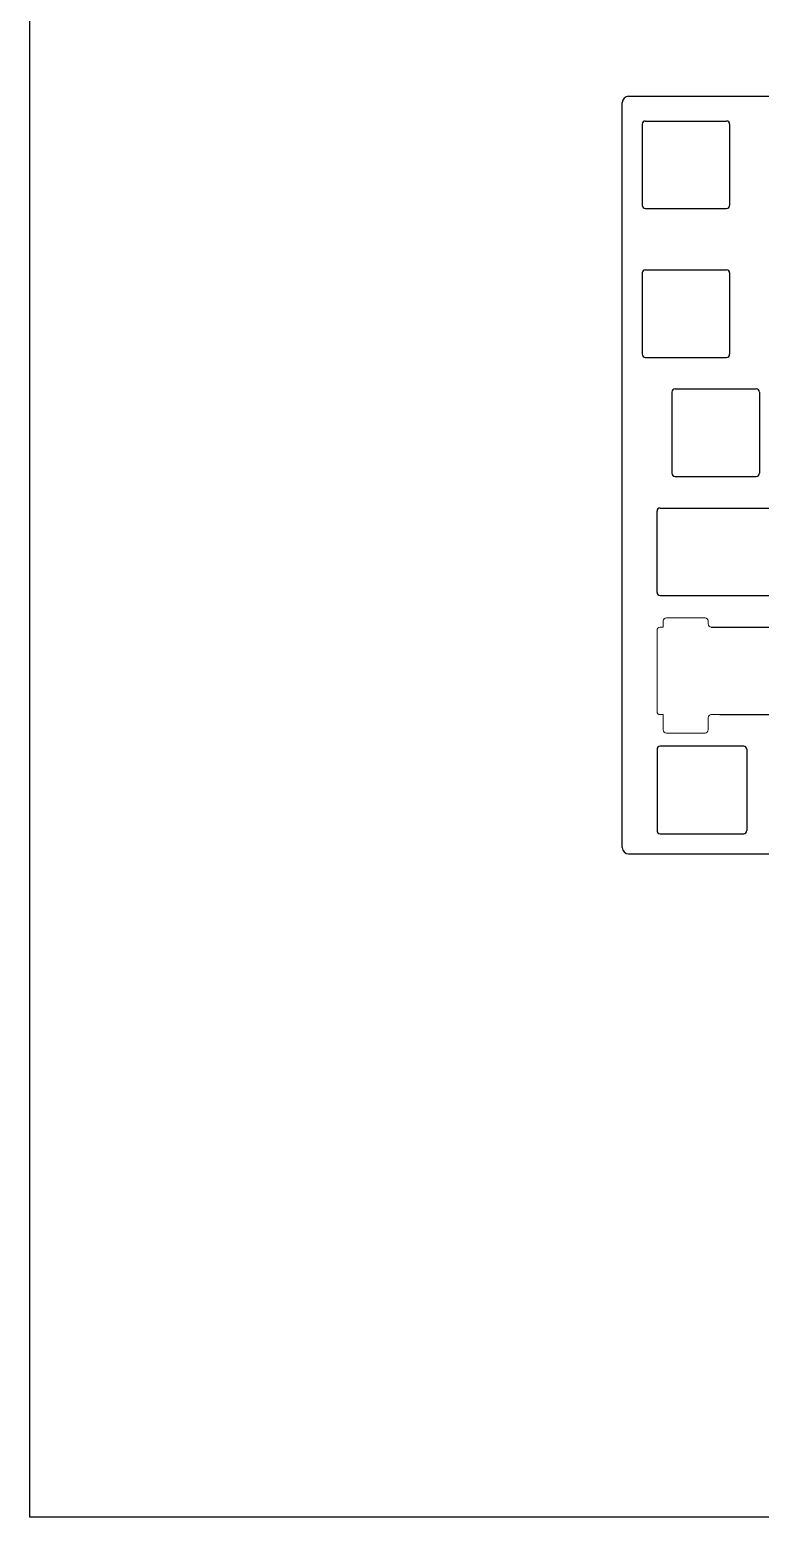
# Model space of a CAD drawing. Header units: millimetres. Extents: x 2604 to 3137, y 1244 to 1720.
# Drawn here: x 2603.6 to 2720.6, y 1244.1 to 1482 of the extents above; entities that cross this region are included whole.
import ezdxf

# ---------------------------------------------------------------- set-up
doc = ezdxf.new("R2010")
doc.units = ezdxf.units.MM
doc.layers.add('HOLE', color=10, linetype='Continuous')

msp = doc.modelspace()

# ---------------------------------------------------------------- linework, layer by layer
for p, q in [((2699.47, 1471.38), (2730.87, 1471.38)), ((2698.47, 1351.18), (2698.47, 1470.38)), ((2701.66, 1466.91), (2701.66, 1453.91)), ((2702.16, 1467.41), (2715.16, 1467.41)), ((2715.66, 1466.91), (2715.66, 1453.91)), ((2702.16, 1453.41), (2715.16, 1453.41)), ((2701.66, 1443.1), (2701.66, 1430.1)), ((2702.16, 1443.6), (2715.16, 1443.6)), ((2715.66, 1443.1), (2715.66, 1430.1)), ((2702.16, 1429.6), (2715.16, 1429.6)), ((2706.42, 1424.05), (2706.42, 1411.05)), ((2706.92, 1424.55), (2719.92, 1424.55)), ((2720.42, 1424.05), (2720.42, 1411.05)), ((2706.92, 1410.55), (2719.92, 1410.55)), ((2704.04, 1392), (2704.04, 1405)), ((2704.54, 1405.5), (2722.31, 1405.5)), ((2704.54, 1391.5), (2722.31, 1391.5)), ((2712.73, 1386.45), (2728.41, 1386.45)), ((2714.07, 1372.45), (2727.07, 1372.45)), ((2704.04, 1366.9), (2704.04, 1353.9)), ((2717.92, 1367.4), (2704.54, 1367.4)), ((2718.42, 1366.9), (2718.42, 1353.9)), ((2704.54, 1353.4), (2717.92, 1353.4)), ((2699.47, 1350.18), (2730.87, 1350.18))]:
    msp.add_line(p, q)
at = {"linetype": 'Continuous', "lineweight": 15}
for p, q in [((2701.66, 1453.91), (2701.66, 1466.91)), ((2702.16, 1467.41), (2715.16, 1467.41)), ((2702.16, 1453.41), (2715.16, 1453.41)), ((2701.66, 1430.1), (2701.66, 1443.1)), ((2701.66, 1430.1), (2701.66, 1443.1)), ((2715.16, 1443.6), (2702.16, 1443.6)), ((2702.16, 1443.6), (2715.16, 1443.6)), ((2715.66, 1430.1), (2715.66, 1443.1)), ((2715.66, 1430.1), (2715.66, 1443.1)), ((2702.16, 1429.6), (2715.16, 1429.6)), ((2715.16, 1429.6), (2702.16, 1429.6)), ((2706.42, 1411.05), (2706.42, 1424.05)), ((2706.92, 1424.55), (2719.92, 1424.55)), ((2720.42, 1411.05), (2720.42, 1424.05)), ((2706.92, 1410.55), (2719.92, 1410.55)), ((2704.04, 1392), (2704.04, 1405)), ((2704.54, 1405.5), (2722.31, 1405.5)), ((2704.54, 1391.5), (2722.31, 1391.5)), ((2705.03, 1386.45), (2705.03, 1387.43)), ((2705.53, 1387.93), (2711.73, 1387.93)), ((2712.23, 1387.43), (2712.23, 1386.95)), ((2704.04, 1372.95), (2704.04, 1385.95)), ((2704.54, 1386.45), (2705.03, 1386.45)), ((2704.54, 1372.45), (2705.03, 1372.45)), ((2705.03, 1369.99), (2705.03, 1372.45)), ((2712.23, 1369.99), (2712.23, 1371.95)), ((2712.73, 1372.45), (2728.41, 1372.45)), ((2705.53, 1369.49), (2711.73, 1369.49)), ((2704.04, 1353.9), (2704.04, 1366.9)), ((2704.54, 1367.4), (2717.92, 1367.4)), ((2718.42, 1353.9), (2718.42, 1366.9)), ((2704.54, 1353.4), (2717.92, 1353.4))]:
    msp.add_line(p, q, dxfattribs=at)
msp.add_lwpolyline([(2603.59, 1719.96), (3136.55, 1719.96), (3136.55, 1244.05), (2603.59, 1244.05)], close=True)
for centre, radius, start, end in [((2699.47, 1470.38), 1, 90, 180), ((2702.16, 1466.91), 0.5, 90, 180), ((2715.16, 1466.91), 0.5, 0, 90), ((2702.16, 1453.91), 0.5, 180, 270), ((2715.16, 1453.91), 0.5, 270, 0), ((2702.16, 1443.1), 0.5, 90, 180), ((2715.16, 1443.1), 0.5, 0, 90), ((2702.16, 1430.1), 0.5, 180, 270), ((2715.16, 1430.1), 0.5, 270, 0), ((2706.92, 1424.05), 0.5, 90, 180), ((2719.92, 1424.05), 0.5, 0, 90), ((2706.92, 1411.05), 0.5, 180, 270), ((2719.92, 1411.05), 0.5, 270, 0), ((2704.54, 1405), 0.5, 90, 180), ((2704.54, 1392), 0.5, 180, 270), ((2704.54, 1366.9), 0.5, 90, 180), ((2717.92, 1366.9), 0.5, 0, 90), ((2704.54, 1353.9), 0.5, 180, 270), ((2717.92, 1353.9), 0.5, 270, 0), ((2699.47, 1351.18), 1, 180, 270)]:
    msp.add_arc(centre, radius, start, end)
for centre, start, end in [((2715.16, 1466.91), 359.9999, 89.9997), ((2702.16, 1453.91), 179.9998, 270.0009), ((2715.16, 1453.91), 270.0003, 0.0005), ((2702.16, 1443.1), 89.9991, 179.9998), ((2702.16, 1443.1), 90, 180), ((2715.16, 1443.1), 359.9999, 89.9997), ((2715.16, 1443.1), 0, 90), ((2702.16, 1430.1), 180, 270), ((2702.16, 1430.1), 179.9998, 270.0009), ((2715.16, 1430.1), 270.0003, 0.0005), ((2715.16, 1430.1), 270, 0), ((2706.92, 1424.05), 89.9999, 179.9998), ((2719.92, 1424.05), 359.9999, 90), ((2706.92, 1411.05), 179.9998, 270.0001), ((2719.92, 1411.05), 270, 0.0005), ((2704.54, 1405), 89.9999, 179.9998), ((2704.54, 1392), 179.9998, 270.0001), ((2705.53, 1387.43), 90, 180), ((2711.73, 1387.43), 0, 90), ((2704.54, 1385.95), 90.11, 179.9998), ((2712.73, 1386.95), 180, 270), ((2704.54, 1372.95), 179.9998, 269.9186), ((2712.73, 1371.95), 90, 180), ((2705.53, 1369.99), 180, 270), ((2711.73, 1369.99), 270, 0), ((2704.54, 1366.9), 89.9999, 179.9998), ((2717.92, 1366.9), 359.9999, 90), ((2704.54, 1353.9), 179.9998, 270.0001), ((2717.92, 1353.9), 270, 0.0005)]:
    msp.add_arc(centre, 0.5, start, end, dxfattribs=at)
at = {"layer": 'HOLE'}
msp.add_line((2702.66, 1453.41), (2714.66, 1453.41), dxfattribs=at)

doc.saveas('drawing.dxf')
